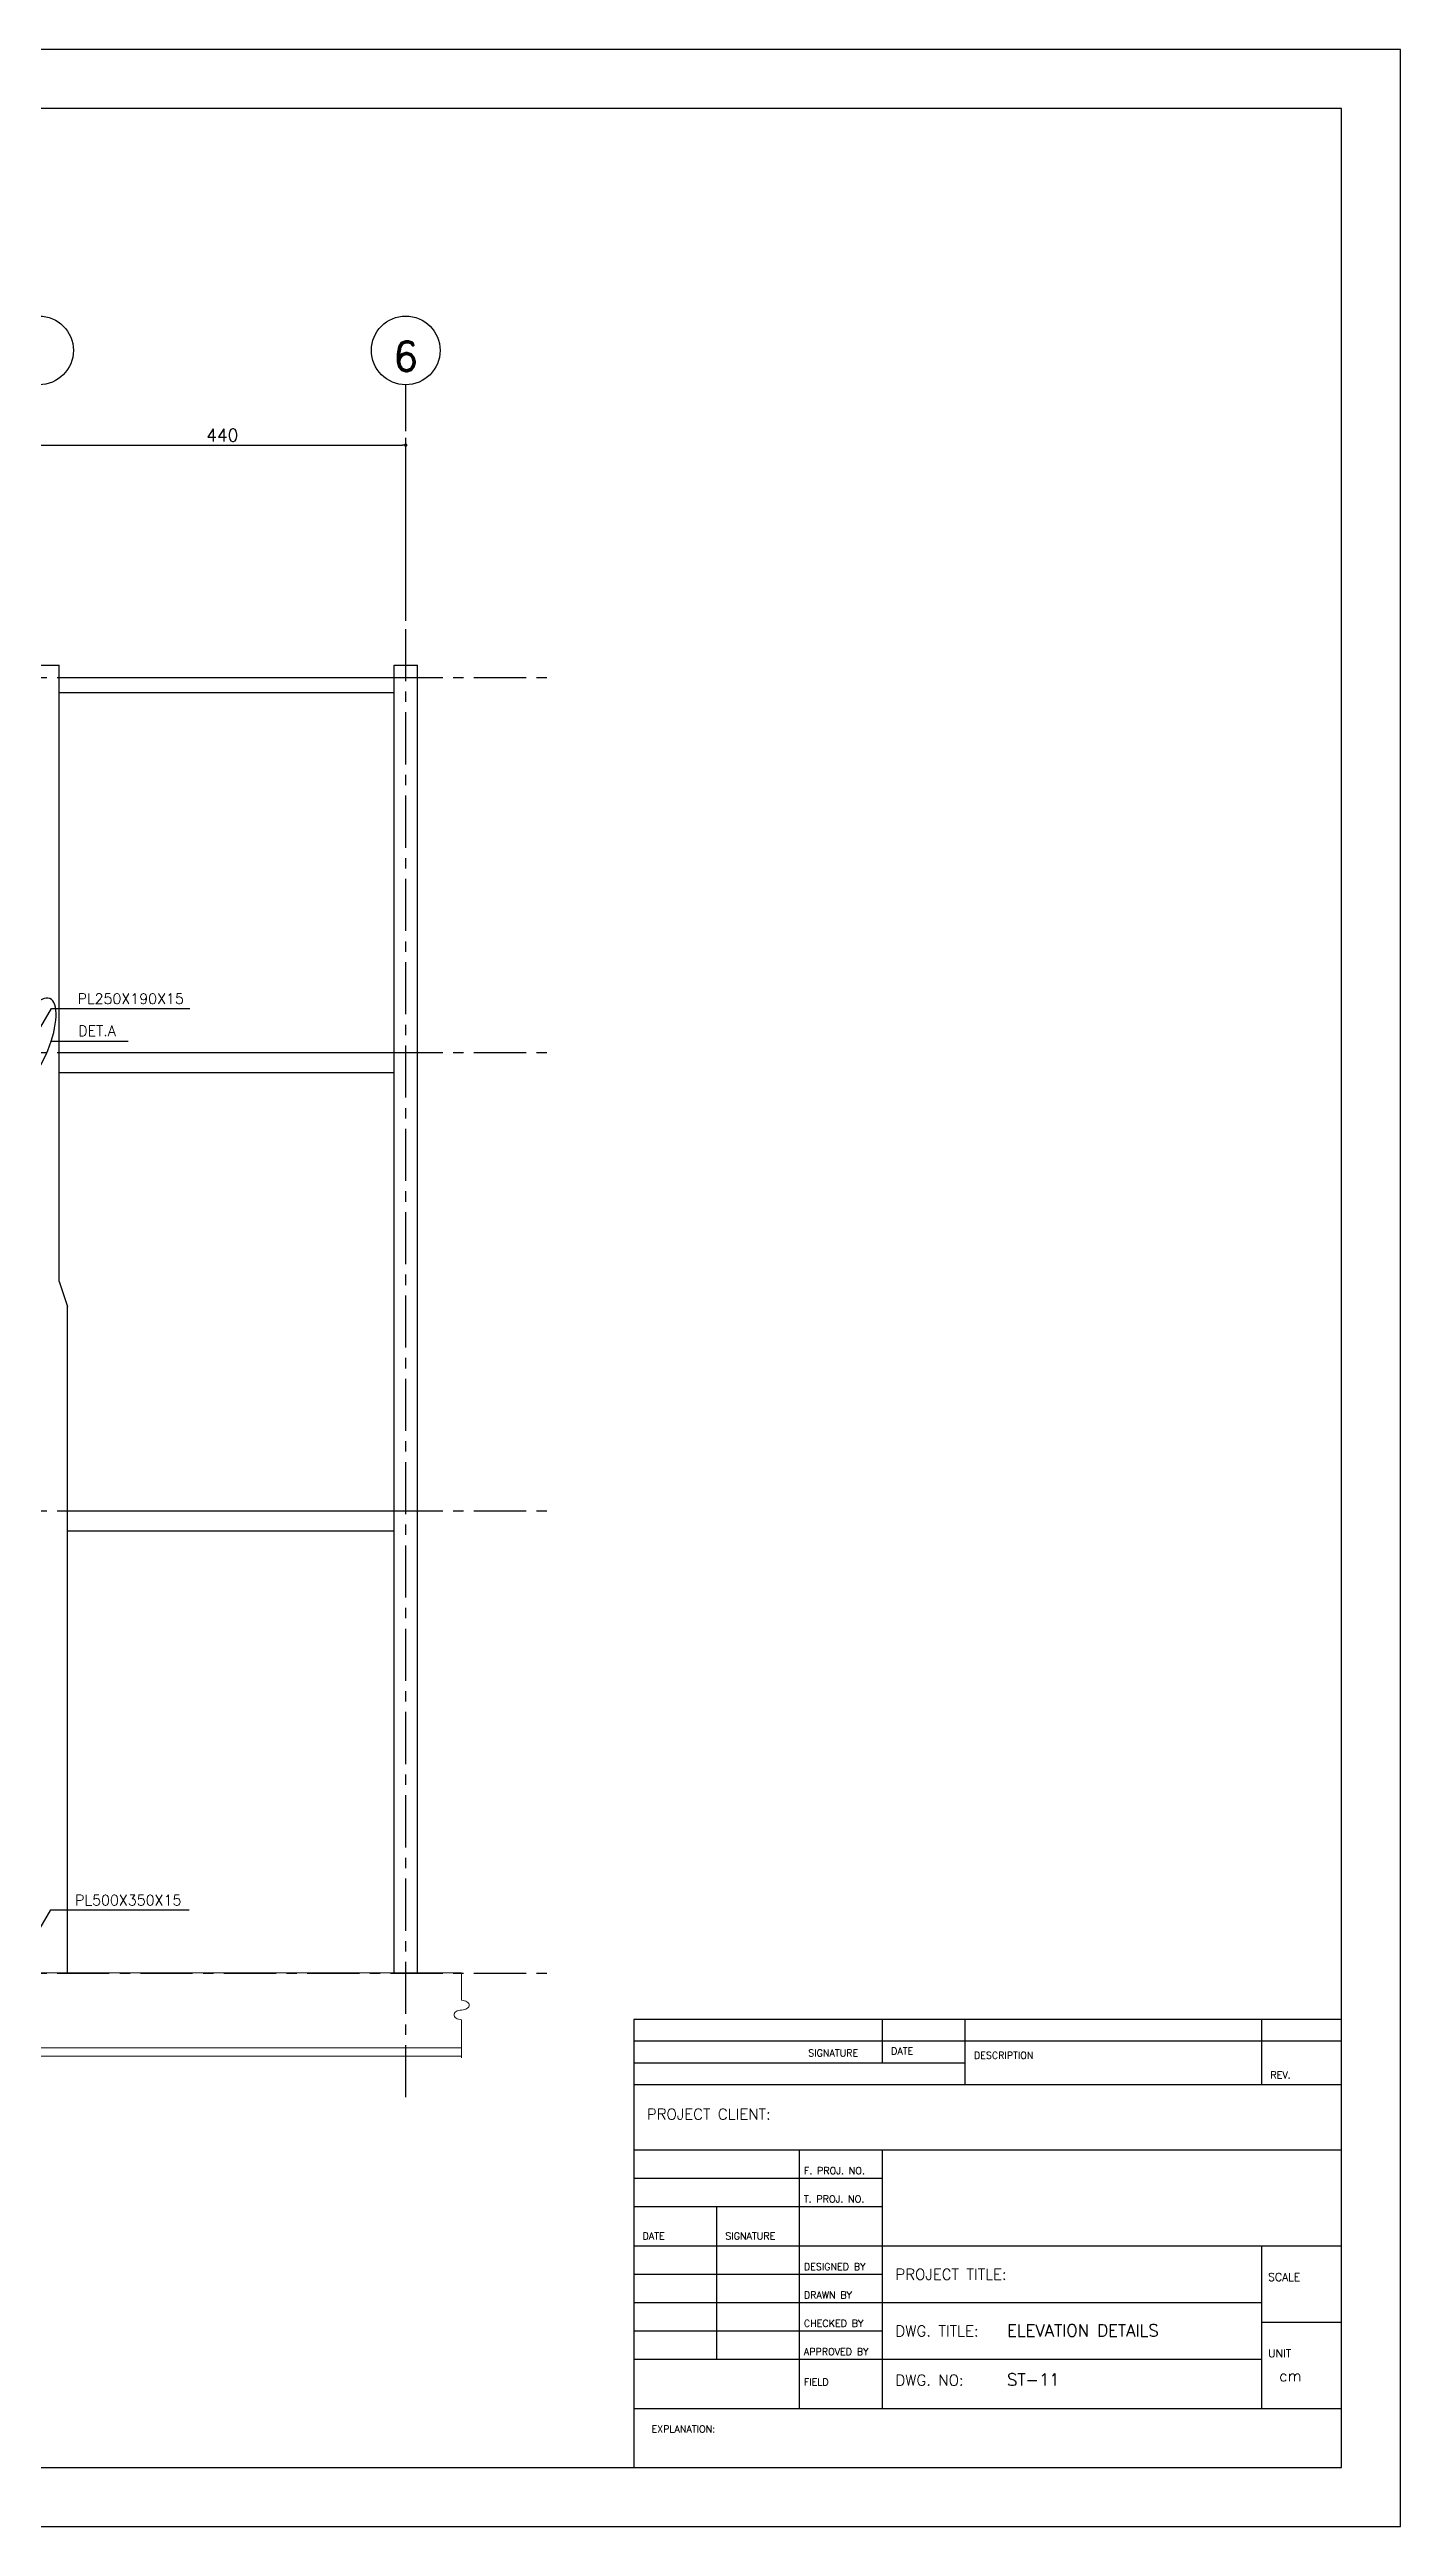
# Model space of a CAD drawing. Header units: inches. Extents: x 460503 to 460688, y 47570 to 48852.
# Drawn here: x 460557.7 to 460590.1, y 48150.2 to 48209.7 of the extents above; entities that cross this region are included whole.
import ezdxf
from ezdxf.enums import TextEntityAlignment as Align

# ---------------------------------------------------------------- set-up
doc = ezdxf.new("R2010")
doc.units = ezdxf.units.IN
doc.header["$MEASUREMENT"] = 0
for name, pattern in [('CENTER', [2, 1.25, -0.25, 0.25, -0.25]), ('DASHDOTX2', [2, 1, -0.5, 0, -0.5]), ('HIDDEN', [0.375, 0.25, -0.125])]:
    doc.linetypes.add(name, pattern=pattern)
for name, color, linetype in [('1', 1, 'Continuous'), ('2Y', 2, 'Continuous'), ('3', 3, 'HIDDEN'), ('3G', 3, 'Continuous'), ('Ax', 1, 'DASHDOTX2'), ('AXE', 1, 'CENTER'), ('DIM', 8, 'Continuous'), ('E10', 3, 'Continuous'), ('lateral brace', 5, 'Continuous'), ('Layer4', 118, 'Continuous'), ('TXT', 3, 'Continuous'), ('wall', 4, 'Continuous')]:
    doc.layers.add(name, color=color, linetype=linetype)
doc.layers.add('2', color=2, linetype='Continuous', lineweight=9)
doc.styles.add('E100', font='SIMPLEX.shx', dxfattribs={"width": 0.7})
doc.styles.add('ROMANC', font='TXT.shx')
doc.styles.add('ROMAND', font='ROMAND.shx')
doc.styles.add('ROMANS', font='ROMANS', dxfattribs={"width": 0.8})
doc.styles.add('ROMANT', font='romant')
doc.dimstyles.new('1-100', dxfattribs={"dimtxt": 0.3, "dimasz": 0.08, "dimexe": 0.18, "dimexo": 0.0625, "dimgap": 0.09, "dimtad": 1, "dimdec": 0, "dimlfac": 100, "dimdsep": 46, "dimtxsty": 'ROMANT', "dimblk": 'DOT', "dimcen": 0.09, "dimclrd": 1, "dimclre": 1, "dimclrt": 3, "dimadec": 0, "dimazin": 0, "dimtfac": 1, "dimtdec": 0, "dimtix": 1, "dimtofl": 0, "dimtmove": 2, "dimatfit": 3, "dimldrblk": 'DOT', "dimfxl": 1, "dimtolj": 1, "dimarcsym": 0})

# ---------------------------------------------------------------- blocks, each defined once
blk = doc.blocks.new('DOT')
at = {"layer": 'DIM', "color": 0, "linetype": 'ByBlock'}
blk.add_line((-0.5, 0), (-1, 0), dxfattribs=at)
at = {"layer": 'DIM', "color": 0, "linetype": 'ByBlock', "const_width": 0.5}
blk.add_lwpolyline([(-0.25, 0, 1), (0.25, 0, 1)], format="xyb", close=True, dxfattribs=at)
blk = doc.blocks.new('*D389')
at = {"layer": 'Defpoints', "color": 0, "transparency": 16777216}
for p in [(460566.274, 48200.196), (460557.474, 48195.918), (460566.274, 48195.918)]:
    blk.add_point(p, dxfattribs=at)
at = {"layer": 'wall', "color": 1, "lineweight": -2, "transparency": 16777216}
for p, q in [((460557.474, 48195.981), (460557.474, 48200.376)), ((460566.274, 48195.981), (460566.274, 48200.376)), ((460557.554, 48200.196), (460566.194, 48200.196))]:
    blk.add_line(p, q, dxfattribs=at)
at = {"layer": 'wall', "color": 1, "lineweight": -2, "transparency": 16777216, "xscale": 0.08, "yscale": 0.08, "zscale": 0.08, "rotation": 180}
blk.add_blockref('DOT', (460557.474, 48200.196), dxfattribs=at)
at = {"layer": 'wall', "color": 1, "lineweight": -2, "transparency": 16777216, "xscale": 0.08, "yscale": 0.08, "zscale": 0.08}
blk.add_blockref('DOT', (460566.274, 48200.196), dxfattribs=at)
at = {"layer": 'wall', "color": 3, "transparency": 16777216, "insert": (460561.874, 48200.436), "char_height": 0.3, "attachment_point": 5, "style": 'ROMANT'}
blk.add_mtext('\\A1;440', dxfattribs=at)
blk = doc.blocks.new('_Dot')
at = {"layer": 'DIM', "color": 0, "lineweight": -2}
blk.add_line((-0.5, 0), (-1, 0), dxfattribs=at)
at = {"layer": 'DIM', "color": 0, "const_width": 0.5}
blk.add_lwpolyline([(-0.25, 0, 1), (0.25, 0, 1)], format="xyb", close=True, dxfattribs=at)
blk = doc.blocks.new('ss')
at = {"layer": '2'}
for p, q in [((0, 0.137), (0, 0.514)), ((0, -0.137), (0, -0.674))]:
    blk.add_line(p, q, dxfattribs=at)
for points in [[(0, 0, -0.064661), (-0.043, 0.006, -0.077521), (-0.076, 0.02, -0.107173), (-0.1, 0.044, -0.145), (-0.107, 0.069, -0.145), (-0.1, 0.093, -0.107173), (-0.076, 0.117, -0.077521), (-0.043, 0.131, -0.064661), (0, 0.137, -0.064661)], [(0, -0.137, 0.064661), (0.043, -0.131, 0.077521), (0.076, -0.117, 0.107173), (0.1, -0.093, 0.145), (0.107, -0.069, 0.145), (0.1, -0.044, 0.107173), (0.076, -0.02, 0.077521), (0.043, -0.006, 0.064661), (0, 0, 0.064661)]]:
    blk.add_lwpolyline(points, format="xyb", dxfattribs=at)

msp = doc.modelspace()

# ---------------------------------------------------------------- linework, layer by layer
at = {"layer": '1'}
for p, q in [((460571.74860333, 48162.40061662), (460571.74860333, 48151.64549911)), ((460571.74860333, 48162.40061662), (460571.74860333, 48153.05808266)), ((460588.72955203, 48162.40061662), (460571.74860333, 48162.40061662)), ((460577.71284497, 48161.35425844), (460577.71284497, 48162.40061662)), ((460579.70092552, 48160.83107935), (460579.70092552, 48162.40061662)), ((460586.81616116, 48160.83107935), (460586.81616116, 48162.40061662)), ((460588.72955203, 48161.87743753), (460571.74860333, 48161.87743753)), ((460579.70092552, 48161.35425844), (460571.74860333, 48161.35425844)), ((460588.72955203, 48160.83107935), (460571.74860333, 48160.83107935)), ((460588.72955203, 48159.26154208), (460571.74860333, 48159.26154208)), ((460575.72476443, 48153.05808266), (460575.72476443, 48159.26154208)), ((460577.71284497, 48153.05808266), (460577.71284497, 48159.26154208)), ((460577.71284497, 48158.58140926), (460571.74860333, 48158.58140926)), ((460577.71284497, 48157.90127644), (460571.74860333, 48157.90127644)), ((460573.73668388, 48154.2390228), (460573.73668388, 48157.90127644)), ((460577.71284497, 48156.95955407), (460571.74860333, 48156.95955407)), ((460588.72955203, 48156.95955407), (460577.71284497, 48156.95955407)), ((460586.81616116, 48153.05808266), (460586.81616116, 48156.95955407)), ((460577.71284497, 48156.27942126), (460571.74860333, 48156.27942126)), ((460586.81616116, 48155.59928844), (460571.74860333, 48155.59928844)), ((460588.72955203, 48155.12842725), (460586.81616116, 48155.12842725)), ((460577.71284497, 48154.91915562), (460571.74860333, 48154.91915562)), ((460577.71284497, 48154.2390228), (460571.74860333, 48154.2390228)), ((460586.81616116, 48154.2390228), (460577.71284497, 48154.2390228)), ((460571.74860333, 48153.05808266), (460588.72955203, 48153.05808266))]:
    msp.add_line(p, q, dxfattribs=at)
msp.add_lwpolyline([(460507.46120186, 48151.64549911), (460588.72955203, 48151.64549911), (460588.72955203, 48208.27849574), (460507.46120186, 48208.27849574)], close=True, dxfattribs=at)
at = {"layer": '2'}
for p, q in [((460521.25893143, 48163.515439, -0.00499999), (460567.61506391, 48163.52161078, -0.00499999)), ((460521.25883969, 48161.715439, -0.00499999), (460567.61508363, 48161.72161078, -0.00499999)), ((460521.25882797, 48161.515439, -0.00499999), (460567.61509743, 48161.52161078, -0.00499999))]:
    msp.add_line(p, q, dxfattribs=at)
at = {"layer": '2Y'}
for p, q in [((460557.40655323, 48186.04266608, 0.00064367), (460557.77678178, 48186.67579205, 0.00064367)), ((460557.77678178, 48186.67579205, 0.00064367), (460561.0938479, 48186.67579205, 0.00064367)), ((460557.76680961, 48185.88998486, 0.00499999), (460559.61405565, 48185.88998486, 0.00499999)), ((460557.38865701, 48164.40201012, -0.00474019), (460557.75888556, 48165.03513609, -0.00474019)), ((460557.75888556, 48165.03513609, -0.00474019), (460561.07595168, 48165.03513609, -0.00474019))]:
    msp.add_line(p, q, dxfattribs=at)
at = {"layer": '2Y', "extrusion": (0, 0, -1)}
msp.add_ellipse((460557.28319362, 48185.82755739, 0.00499999), major_axis=(0.44980915, 1.08480463), ratio=0.3680028453, dxfattribs=at)
at = {"layer": '3G'}
for p, q in [((460556.99444008, 48194.915439), (460557.95444008, 48194.915439)), ((460557.95444008, 48180.115439), (460557.95444008, 48194.915439)), ((460565.99444008, 48163.515439, -0.00499999), (460565.99444008, 48194.915439, -0.00499999)), ((460565.99444008, 48194.915439, -0.00499999), (460566.55444008, 48194.915439, -0.00499999)), ((460566.55444008, 48163.515439, -0.00499999), (460566.55444008, 48194.915439, -0.00499999)), ((460557.95444008, 48194.615439, -0.00999997), (460565.99444008, 48194.615439, -0.00499999)), ((460557.95444008, 48194.255439, -0.00999997), (460565.99444008, 48194.255439, -0.00499999)), ((460557.95444008, 48185.615439, -0.00999997), (460565.99444008, 48185.615439, -0.00499999)), ((460557.95444008, 48185.135439, -0.00999997), (460565.99444008, 48185.135439, -0.00499999)), ((460557.95444008, 48180.115439), (460558.15444008, 48179.515439)), ((460558.15444008, 48163.515439), (460558.15444008, 48179.515439)), ((460558.15444008, 48174.615439, -0.0098756), (460565.99444008, 48174.615439, -0.00499999)), ((460558.15444008, 48174.135439, -0.0098756), (460565.99444008, 48174.135439, -0.00499999))]:
    msp.add_line(p, q, dxfattribs=at)
at = {"layer": 'Ax', "linetype": 'Continuous', "ltscale": 0.5}
for centre in [(460557.47438262, 48202.47037746), (460566.27438262, 48202.47037746)]:
    msp.add_circle(centre, 0.825, dxfattribs=at)
at = {"layer": 'AXE'}
for p, q in [((460566.27444008, 48160.53289871), (460566.27444008, 48201.64352966)), ((460511.91139264, 48194.615439, -0.00499999), (460569.80634016, 48194.615439, -0.00499999)), ((460511.91139264, 48185.615439, -0.00499999), (460569.80634016, 48185.615439, -0.00499999)), ((460511.91139264, 48174.615439, -0.00499999), (460569.80634016, 48174.615439, -0.00499999)), ((460511.91139264, 48163.515439, -0.00499999), (460569.80634016, 48163.515439, -0.00499999))]:
    msp.add_line(p, q, dxfattribs=at)
at = {"layer": 'DIM'}
msp.add_lwpolyline([(460506.04537694, 48150.2296742), (460590.14537694, 48150.2296742), (460590.14537694, 48209.69432066), (460506.04537694, 48209.69432066)], close=True, dxfattribs=at)
at = {"layer": 'lateral brace'}
msp.add_lwpolyline([(460506.04537694, 48150.2296742), (460590.14537694, 48150.2296742), (460590.14537694, 48209.69432066), (460506.04537694, 48209.69432066)], close=True, dxfattribs=at)
at = {"layer": 'Layer4'}
msp.add_lwpolyline([(460590.14537694, 48209.69432066), (460506.04537694, 48209.69432066), (460506.04537694, 48150.2296742), (460590.14537694, 48150.2296742)], close=True, dxfattribs=at)

# ---------------------------------------------------------------- block references
at = {"layer": 'TXT', "xscale": -1.7, "yscale": 1.7, "zscale": 1.7}
msp.add_blockref('ss', (460567.61501184, 48162.6282468, -0.00499999), dxfattribs=at)

# ---------------------------------------------------------------- texts
at = {"layer": '1', "style": 'ROMANS'}
for s, height, p in [('SIGNATURE', 0.167417309, (460575.93403606, 48161.51121217)), ('DATE', 0.167417309, (460577.92211661, 48161.56353008)), ('DESCRIPTION', 0.1674173092, (460579.91019716, 48161.45889426)), ('REV.', 0.167417309, (460587.0254328, 48160.98803308)), ('PROJECT CLIENT:', 0.2615895456, (460572.06251079, 48159.99673065)), ('F. PROJ. NO.', 0.1674173092, (460575.82940024, 48158.68604507)), ('T. PROJ. NO.', 0.1674173092, (460575.82940024, 48158.00591226)), ('DATE', 0.167417309, (460571.95787497, 48157.1165078)), ('SIGNATURE', 0.167417309, (460573.94595552, 48157.1165078)), ('DESIGNED BY', 0.1674173092, (460575.82940024, 48156.38405707)), ('PROJECT TITLE:', 0.2615895456, (460578.02675243, 48156.15241367)), ('SCALE', 0.188344473, (460586.97311489, 48156.12246753)), ('DRAWN BY', 0.167417309, (460575.82940024, 48155.70392425)), ('CHECKED BY', 0.167417309, (460575.82940024, 48155.02379144)), ('APPROVED BY', 0.1674173092, (460575.82940024, 48154.34365862)), ('DWG. TITLE:', 0.2615895456, (460578.02675243, 48154.79214803)), ('UNIT', 0.188344473, (460586.97311489, 48154.29134071)), ('cm', 0.261589546, (460587.23470443, 48153.71584371)), ('FIELD', 0.167417309, (460575.82940024, 48153.61120789)), ('DWG. NO:', 0.261589546, (460578.02675243, 48153.61120789)), ('EXPLANATION:', 0.1674173092, (460572.17270318, 48152.48246882))]:
    msp.add_text(s, height=height, dxfattribs=at).set_placement(p)
at = {"layer": '2Y', "style": 'ROMANC'}
msp.add_text('DET.A', height=0.249999306, dxfattribs=at).set_placement((460558.41665109, 48186.01119914, 0.00499999))
at = {"layer": '3', "color": 3, "style": 'ROMAND'}
msp.add_text('6', height=0.7299072, dxfattribs=at).set_placement((460566.27675826, 48202.32997472, 0.00000001), align=Align.MIDDLE_CENTER)
at = {"layer": '3G', "style": 'ROMANC'}
for s, p in [('PL250X190X15', (460558.40095953, 48186.78192217, 0.00064367)), ('PL500X350X15', (460558.34139677, 48165.14126621, -0.00474019))]:
    msp.add_text(s, height=0.2499993062, dxfattribs=at).set_placement(p)
at = {"layer": 'E10', "color": 3, "style": 'E100'}
for s, p in [('ELEVATION DETAILS', (460580.70460128, 48154.79214803)), ('ST-11', (460580.70460128, 48153.61120789))]:
    msp.add_text(s, height=0.28865, dxfattribs=at).set_placement(p)

# ---------------------------------------------------------------- dimensions: what is measured, and where the dimension line sits
at = {"layer": 'wall'}
dim = msp.add_linear_dim(base=(460566.27444008, 48200.19647071), p1=(460557.47444008, 48195.91812893), p2=(460566.27444008, 48195.91812893), text='440', dimstyle='1-100', dxfattribs=at)
dim.commit()
dim.dimension.update_dxf_attribs({"geometry": '*D389', "text_midpoint": (460561.87444008, 48200.43647071)})

doc.saveas('drawing.dxf')
